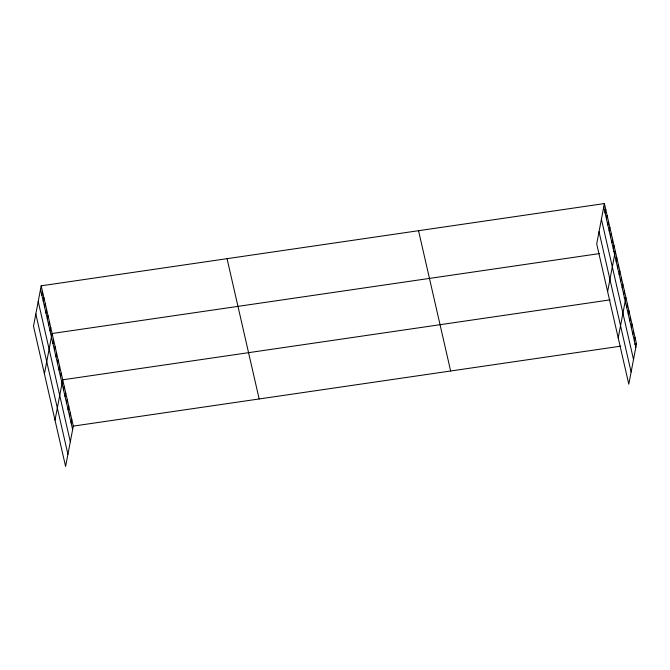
<?xml version="1.0" encoding="UTF-8"?>
<svg xmlns="http://www.w3.org/2000/svg" width="670" height="670" viewBox="0 0 670 670"><rect width="100%" height="100%" fill="white"/><g stroke="black" fill="none" stroke-linecap="round" stroke-linejoin="round"><path stroke-width="1" d="M41.197 285.814L33.5 326.148L65.601 466.437L73.298 426.103L41.197 285.814L604.399 203.563L636.5 343.852L628.803 384.186L596.702 243.897L604.399 203.563M41.892 295.252L42.562 291.777M43.257 301.215L43.919 297.74M44.622 307.178L45.284 303.703M45.987 313.141L46.649 309.666M47.352 319.104L48.014 315.629M48.717 325.067L49.379 321.592M50.082 331.03L50.744 327.555M44.413 373.843L52.109 333.518L599.516 253.57M52.955 343.609L53.625 340.125M54.471 350.217L55.133 346.742M55.987 356.834L56.648 353.358M57.503 363.45L58.164 359.966M59.01 370.058L59.68 366.582M60.526 376.674L61.188 373.198M55.007 420.14L62.704 379.815L610.11 299.867M63.558 389.906L64.22 386.423M65.065 396.514L65.727 393.039M66.581 403.131L67.243 399.655M68.097 409.747L68.759 406.263M69.605 416.355L70.275 412.879M71.121 422.971L71.782 419.495M605.094 213.001L605.764 209.526M606.459 218.964L607.12 215.489M607.824 224.927L608.486 221.452M609.189 230.89L609.851 227.415M610.554 236.853L611.216 233.369M611.919 242.816L612.581 239.332M613.284 248.779L613.946 245.295M607.615 291.592L615.311 251.258L613.452 251.535M616.157 261.35L616.827 257.875M617.673 267.966L618.335 264.491M619.189 274.583L619.851 271.099M620.705 281.191L621.366 277.715M622.212 287.807L622.882 284.331M623.728 294.423L624.39 290.947M618.209 337.889L625.906 297.555L624.046 297.832M626.752 307.647L627.422 304.172M628.267 314.264L628.929 310.788M629.783 320.88L630.445 317.396M631.299 327.488L631.961 324.012M632.807 334.104L633.477 330.628M634.322 340.72L634.984 337.245M73.298 426.103L620.705 346.164M634.641 344.129L636.5 343.852M603.729 207.038L635.838 347.336M601.409 219.199L633.519 359.497M599.022 231.728L631.123 372.026M418.541 230.706L450.642 370.996M227.046 258.67L259.156 398.96M40.527 289.289L72.636 429.587M38.207 301.45L70.316 441.748M35.82 313.987L67.921 454.277"/></g></svg>
